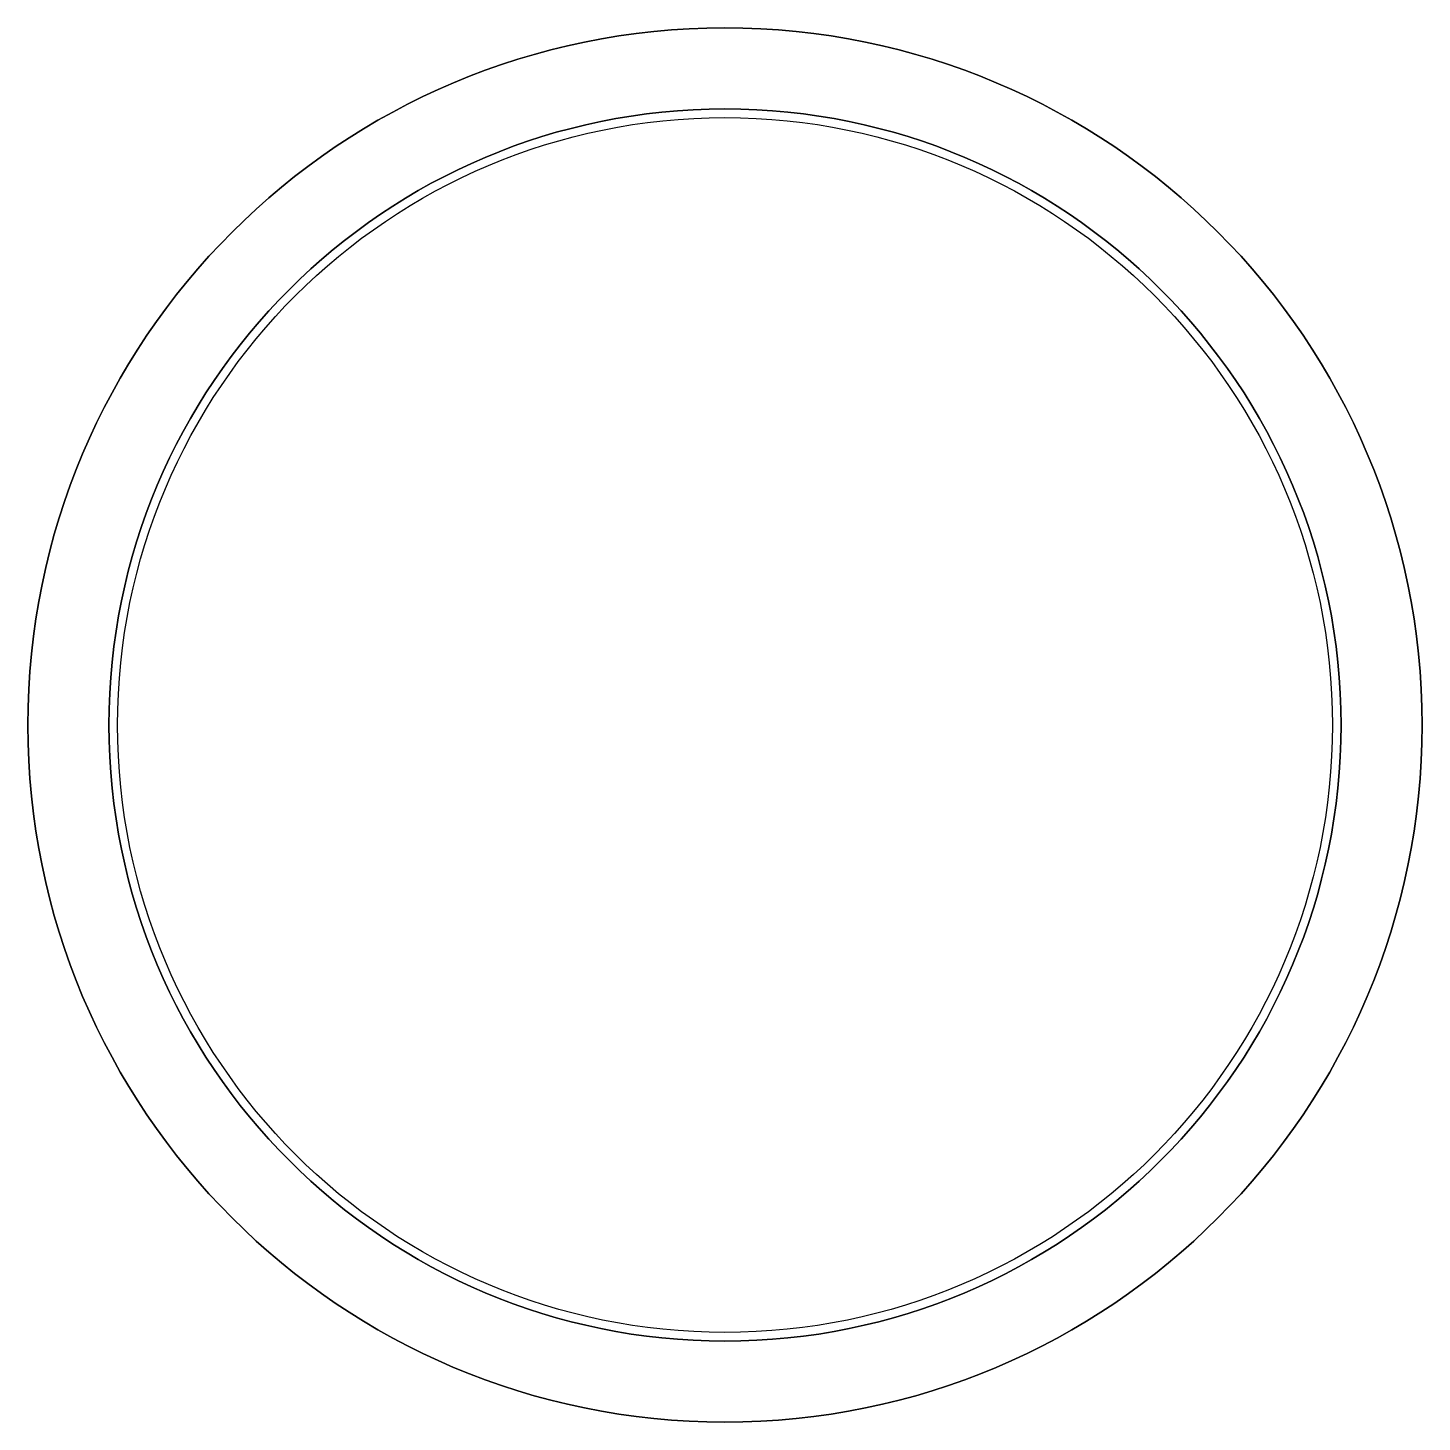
# Model space of a CAD drawing. Header units: millimetres. Extents: x 2703 to 2863, y 1114 to 1274.
import ezdxf

# ---------------------------------------------------------------- set-up
doc = ezdxf.new("R2010")
doc.units = ezdxf.units.MM

msp = doc.modelspace()

# ---------------------------------------------------------------- linework, layer by layer
for centre, radius in [((2782.66, 1194.29), 80), ((2782.66, 1194.29), 80), ((2782.66, 1194.29, -1), 70.7), ((2782.66, 1194.29, 1), 70.7), ((2782.66, 1194.29, 1), 69.7)]:
    msp.add_circle(centre, radius)
at = {"extrusion": (0, 0, -1)}
for centre, radius in [((-2782.66, 1194.29, 1), 80), ((-2782.66, 1194.29), 70.7), ((-2782.66, 1194.29), 70.7)]:
    msp.add_circle(centre, radius, dxfattribs=at)

doc.saveas('drawing.dxf')
